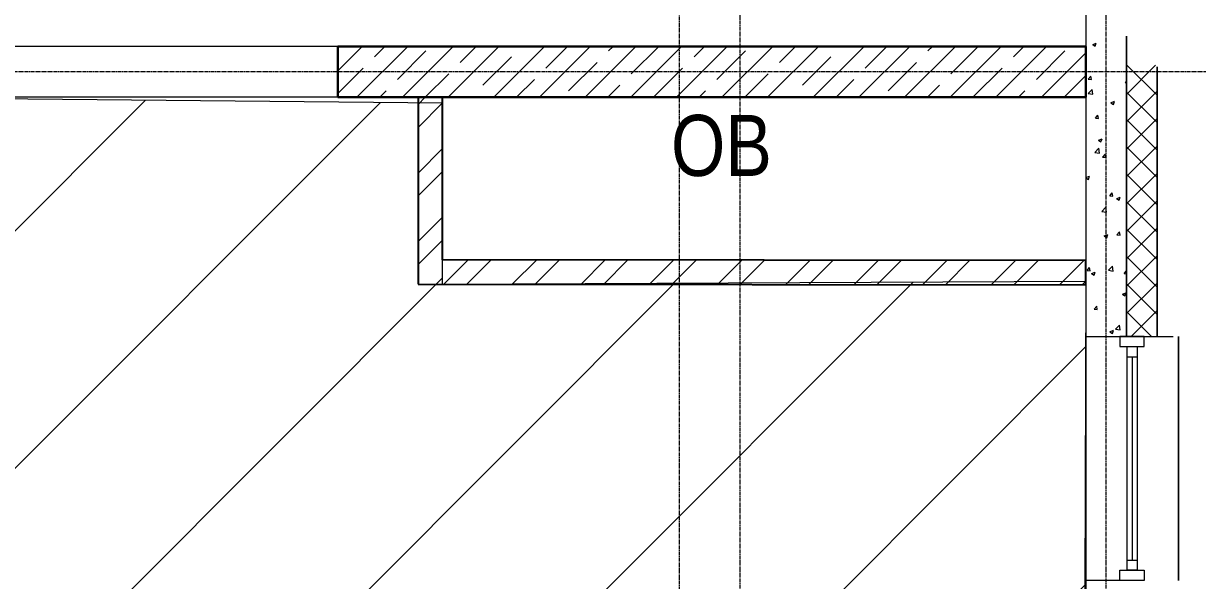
# Model space of a CAD drawing. Header units: millimetres. Extents: x 470010 to 1231400, y -134005 to 421770.
# Drawn here: x 523779 to 529554, y -67536 to -64798 of the extents above; entities that cross this region are included whole.
import ezdxf

# ---------------------------------------------------------------- set-up
doc = ezdxf.new("R2010")
doc.units = ezdxf.units.MM
doc.linetypes.add('CENTER2', pattern=[28.575, 19.05, -3.175, 3.175, -3.175])
for name, color, linetype, lineweight in [('A-Wall-Open', 31, 'Continuous', 5), ('A-Wall_Материал_Газоблок_Контур', 250, 'Continuous', 0), ('АР_Окна', 4, 'Continuous', 5), ('АР_Стены ЖБ', 7, 'Continuous', 35), ('АР_Стены кирпич', 32, 'Continuous', 20), ('АР_Стены ПЕНОблок', 52, 'Continuous', 20), ('АР_Тонкая', 254, 'Continuous', 5), ('АР_Утеплитель', 31, 'Continuous', 0), ('АР_Штриховка', 8, 'Continuous', 0), ('ОВ_Шахты', 1, 'Continuous', 5), ('Потолок штриховка', 200, 'Continuous', 15)]:
    doc.layers.add(name, color=color, linetype=linetype, lineweight=lineweight)
doc.layers.add('АР_Оси_РД_100', color=7, linetype='Continuous', lineweight=0, true_color=0x525252)
doc.styles.add('style1', font='ARIALN.TTF')

msp = doc.modelspace()

# ---------------------------------------------------------------- hatches: boundary and pattern name
at = {"layer": 'Потолок штриховка'}
h = msp.add_hatch(dxfattribs=at)
h.set_pattern_fill('ANSI31', color=256, scale=260)
h.paths.add_polyline_path([(516914.532, -93915.876), (516914.532, -69960.876), (518180, -69980.876), (518185.057, -69660.876), (522949.532, -69660.876), (522948.983, -65160.876), (525839.532, -65188.909), (525838.623, -66079.643), (529004.428, -66065.129), (528984.532, -72125.876), (521204.532, -72125.876), (521194.532, -93915.876), (520674.532, -93915.876), (520674.532, -94535.876), (517434.532, -94545.876), (517434.537, -93915.876)])
h.paths.add_polyline_path([(521414.532, -81135.876), (521414.532, -79565.876), (525424.532, -79565.876), (525424.532, -80025.876), (525504.532, -80025.876), (525504.532, -78025.876), (529004.532, -78025.876), (528984.532, -81055.935), (528984.532, -81135.874)])
h.paths.add_polyline_path([(521414.532, -78025.876), (525104.532, -78025.876), (525104.532, -79445.876), (521414.532, -79445.876)], flags=16)
h.paths.add_polyline_path([(521414.532, -77635.876), (523654.532, -77635.876), (523654.532, -75105.876), (521414.532, -75105.876)], flags=17)
h.paths.add_polyline_path([(521404.532, -74985.876), (521409.532, -72345.876), (523604.532, -72345.876), (523604.532, -73935.876), (526374.532, -73935.876), (526374.532, -72705.876), (528984.532, -72705.876), (528984.532, -77315.876), (526374.532, -77315.876), (526374.532, -74985.876), (526054.533, -74985.876), (526054.533, -77315.876), (524494.533, -77315.875), (524494.533, -74985.876)], flags=17)

# ---------------------------------------------------------------- linework, layer by layer
at = {"layer": 'A-Wall-Open', "color": 18, "linetype": 'Continuous', "lineweight": 0, "true_color": 0x000000}
for p, q in [((525324.532, -64910.876), (523324.532, -64910.876)), ((525324.532, -65160.876), (523324.532, -65160.876))]:
    msp.add_line(p, q, dxfattribs=at)
at = {"layer": 'A-Wall_Материал_Газоблок_Контур', "color": 18, "linetype": 'Continuous', "lineweight": 0, "true_color": 0x000000}
for p, q in [((529004.532, -66335.876), (529004.532, -67535.876)), ((529459.532, -67535.876), (529459.532, -66335.876))]:
    msp.add_line(p, q, dxfattribs=at)
at = {"layer": 'АР_Окна', "color": 18, "linetype": 'Continuous', "lineweight": 5, "true_color": 0x000000}
for p, q in [((529004.532, -66335.876), (529004.532, -67535.876)), ((529292.032, -66335.876), (529172.032, -66335.876)), ((529172.032, -66335.876), (529172.032, -66385.876)), ((529292.032, -66385.876), (529292.032, -66335.876)), ((529459.532, -66335.876), (529459.532, -67535.876)), ((529172.032, -66385.876), (529292.032, -66385.876)), ((529207.032, -66385.876), (529257.032, -66385.876)), ((529207.032, -67485.876), (529207.032, -66385.876)), ((529257.032, -66385.876), (529257.032, -67485.876)), ((529207.032, -66435.876), (529257.032, -66435.876)), ((529232.032, -66435.876), (529232.032, -67435.876)), ((529207.032, -67435.876), (529257.032, -67435.876)), ((529172.032, -67535.876), (529172.032, -67485.876)), ((529172.032, -67485.876), (529292.032, -67485.876)), ((529257.032, -67485.876), (529207.032, -67485.876)), ((529292.032, -67485.876), (529292.032, -67535.876)), ((529292.032, -67535.876), (529172.032, -67535.876))]:
    msp.add_line(p, q, dxfattribs=at)
at = {"layer": 'АР_Оси_РД_100', "linetype": 'CENTER2'}
msp.add_line((529104.533, -97435.876), (529104.533, -61707.197), dxfattribs=at)
for points in [[(526854.533, -61707.197), (527004.533, -62107.197), (527004.533, -97435.876)], [(527304.533, -97435.876), (527304.533, -62107.197), (527454.533, -61707.197)], [(533204.533, -65035.876), (514499.575, -65035.876), (513999.575, -65185.876)]]:
    msp.add_lwpolyline(points, dxfattribs=at)
at = {"layer": 'АР_Стены ЖБ', "color": 18, "linetype": 'Continuous', "lineweight": 30, "true_color": 0x000000}
for p, q in [((529004.532, -64910.876), (525324.532, -64910.876)), ((525324.532, -64910.876), (525324.532, -65160.876)), ((529004.532, -65160.876), (529004.532, -64910.876)), ((525324.532, -65160.876), (529004.532, -65160.876))]:
    msp.add_line(p, q, dxfattribs=at)
at = {"layer": 'АР_Стены кирпич', "color": 18, "linetype": 'Continuous', "lineweight": 25, "true_color": 0x000000}
for p, q in [((525839.532, -65160.876), (525719.532, -65160.876)), ((525719.532, -65160.876), (525719.532, -66079.522)), ((525839.532, -65959.644), (525839.532, -65160.876)), ((529004.532, -65962.876), (525839.532, -65959.644)), ((529004.41, -66082.876), (529004.532, -65962.876)), ((525719.532, -66079.522), (529004.41, -66082.876))]:
    msp.add_line(p, q, dxfattribs=at)
at = {"layer": 'АР_Стены ПЕНОблок', "color": 18, "linetype": 'Continuous', "lineweight": 20, "true_color": 0x000000}
for p, q in [((529004.532, -64660.876), (529004.532, -66335.876)), ((529204.532, -66335.876), (529204.532, -64860.876)), ((529004.532, -66335.876), (529204.532, -66335.876)), ((529204.532, -67535.876), (529004.532, -67535.876)), ((529004.532, -67535.876), (529004.532, -68435.876))]:
    msp.add_line(p, q, dxfattribs=at)
at = {"layer": 'АР_Тонкая', "color": 18, "linetype": 'Continuous', "lineweight": 5, "true_color": 0x000000}
for p, q in [((529354.532, -65010.876), (529354.532, -66335.876)), ((529354.532, -66335.876), (529434.532, -66335.876))]:
    msp.add_line(p, q, dxfattribs=at)
at = {"layer": 'АР_Утеплитель', "color": 18, "linetype": 'Continuous', "lineweight": 0, "true_color": 0x000000}
for p, q in [((529204.532, -64860.876), (529204.532, -66335.876)), ((529354.532, -66335.876), (529354.532, -65010.876)), ((529204.532, -66335.876), (529354.532, -66335.876))]:
    msp.add_line(p, q, dxfattribs=at)
at = {"layer": 'АР_Штриховка', "color": 18, "linetype": 'Continuous', "lineweight": 5, "true_color": 0x000000}
for p, q in [((525324.532, -65030.39), (525444.047, -64910.876)), ((525324.532, -64918.137), (525331.794, -64910.876)), ((525418.553, -65160.876), (525668.553, -64910.876)), ((525505.753, -64961.423), (525556.3, -64910.876)), ((525643.06, -65160.876), (525893.06, -64910.876)), ((525867.566, -65160.876), (526117.566, -64910.876)), ((525926.703, -64989.486), (526005.313, -64910.876)), ((526092.073, -65160.876), (526342.073, -64910.876)), ((526316.579, -65160.876), (526566.579, -64910.876)), ((526347.652, -65017.549), (526454.326, -64910.876)), ((526541.085, -65160.876), (526791.085, -64910.876)), ((526656.348, -64933.359), (526678.832, -64910.876)), ((526765.592, -65160.876), (527015.592, -64910.876)), ((526768.602, -65045.613), (526903.339, -64910.876)), ((526990.098, -65160.876), (527240.098, -64910.876)), ((527077.298, -64961.423), (527127.845, -64910.876)), ((527214.605, -65160.876), (527464.605, -64910.876)), ((527439.111, -65160.876), (527689.111, -64910.876)), ((527498.247, -64989.486), (527576.858, -64910.876)), ((527663.617, -65160.876), (527913.617, -64910.876)), ((527888.124, -65160.876), (528138.124, -64910.876)), ((527919.197, -65017.549), (528025.871, -64910.876)), ((528112.63, -65160.876), (528362.63, -64910.876)), ((528227.893, -64933.359), (528250.377, -64910.876)), ((528337.137, -65160.876), (528587.137, -64910.876)), ((528340.146, -65045.613), (528474.883, -64910.876)), ((528561.643, -65160.876), (528811.643, -64910.876)), ((528648.843, -64961.423), (528699.39, -64910.876)), ((525618.006, -65073.676), (525758.323, -64933.359)), ((526038.956, -65101.739), (526179.272, -64961.423)), ((527189.551, -65073.676), (527329.868, -64933.359)), ((527610.501, -65101.739), (527750.817, -64961.423)), ((528761.096, -65073.676), (528901.412, -64933.359)), ((528786.149, -65160.876), (529004.532, -64942.493)), ((525324.532, -65142.643), (525449.627, -65017.549)), ((526459.905, -65129.802), (526600.222, -64989.486)), ((526880.855, -65157.866), (527021.171, -65017.549)), ((528031.45, -65129.802), (528171.767, -64989.486)), ((528452.4, -65157.866), (528592.716, -65017.549)), ((525755.313, -65160.876), (525870.576, -65045.613)), ((526204.326, -65160.876), (526291.526, -65073.676)), ((527326.858, -65160.876), (527442.121, -65045.613)), ((527775.871, -65160.876), (527863.07, -65073.676)), ((528898.403, -65160.876), (529004.532, -65054.746)), ((525530.807, -65160.876), (525561.88, -65129.802)), ((526653.339, -65160.876), (526712.475, -65101.739)), ((527102.351, -65160.876), (527133.425, -65129.802)), ((528224.883, -65160.876), (528284.02, -65101.739)), ((528673.896, -65160.876), (528704.969, -65129.802)), ((525979.819, -65160.876), (525982.829, -65157.866)), ((527551.364, -65160.876), (527554.374, -65157.866))]:
    msp.add_line(p, q, dxfattribs=at)
at = {"layer": 'АР_Штриховка', "color": 18, "linetype": 'Continuous', "lineweight": 0, "true_color": 0x000000}
for p, q in [((529038.238, -64901.301), (529050.873, -64909.823)), ((529038.262, -64901.248), (529056.047, -64894.421)), ((529050.879, -64909.825), (529056.029, -64894.476)), ((529354.532, -65150.748), (529204.532, -65000.748)), ((529204.532, -65146.604), (529347.397, -65003.74)), ((529016.346, -65072.586), (529028.591, -65057.993)), ((529016.346, -65072.587), (529031.528, -65073.916)), ((529031.634, -65073.896), (529028.697, -65057.975)), ((529198.531, -65088.525), (529204.532, -65081.372)), ((529015.43, -65142.938), (529035.214, -65122.32)), ((529015.452, -65142.984), (529038.042, -65146.488)), ((529038.049, -65146.439), (529035.243, -65122.316)), ((529198.531, -65088.526), (529204.532, -65089.051)), ((529204.532, -65281.308), (529354.532, -65131.308)), ((529354.532, -65285.452), (529204.532, -65135.452)), ((525719.532, -65196.656), (525755.313, -65160.876)), ((525719.532, -65308.909), (525839.532, -65188.909)), ((529128.051, -65187.754), (529140.685, -65196.276)), ((529128.075, -65187.701), (529145.859, -65180.874)), ((529140.691, -65196.278), (529145.841, -65180.929)), ((529051.589, -65263.643), (529063.835, -65249.05)), ((529066.877, -65264.953), (529063.94, -65249.032)), ((529051.589, -65263.644), (529066.771, -65264.972)), ((529204.532, -65416.012), (529354.532, -65266.012)), ((529354.532, -65420.155), (529204.532, -65270.155)), ((529066.249, -65371.942), (529078.883, -65380.464)), ((529066.273, -65371.889), (529084.057, -65365.062)), ((529078.889, -65380.466), (529084.039, -65365.117)), ((525719.532, -65533.416), (525839.532, -65413.416)), ((529049.105, -65432.407), (529068.889, -65411.788)), ((529049.126, -65432.452), (529071.716, -65435.956)), ((529071.724, -65435.907), (529068.918, -65411.785)), ((529204.532, -65550.716), (529354.532, -65400.716)), ((529354.532, -65554.859), (529204.532, -65404.859)), ((529086.833, -65454.7), (529099.078, -65440.106)), ((529086.833, -65454.701), (529102.015, -65456.029)), ((529102.12, -65456.01), (529099.183, -65440.088)), ((525719.532, -65645.669), (525839.532, -65525.669)), ((529204.532, -65685.419), (529354.532, -65535.419)), ((529354.532, -65689.563), (529204.532, -65539.563)), ((529004.532, -65556.054), (529022.255, -65549.251)), ((529004.532, -65556.188), (529017.081, -65564.652)), ((529017.087, -65564.654), (529022.237, -65549.305)), ((529122.076, -65645.756), (529134.321, -65631.163)), ((529122.076, -65645.758), (529137.258, -65647.086)), ((529137.363, -65647.067), (529134.426, -65631.145)), ((529156.061, -65658.395), (529168.696, -65666.917)), ((529156.085, -65658.343), (529173.87, -65651.516)), ((529168.701, -65666.919), (529173.851, -65651.57)), ((529082.78, -65721.875), (529102.564, -65701.256)), ((529105.399, -65725.375), (529102.592, -65701.253)), ((529204.532, -65820.123), (529354.532, -65670.123)), ((529354.532, -65824.267), (529204.532, -65674.267)), ((525719.532, -65870.175), (525839.532, -65750.175)), ((529082.801, -65721.92), (529105.391, -65725.424)), ((529094.283, -65842.531), (529112.067, -65835.704)), ((529106.899, -65851.107), (529112.049, -65835.758)), ((529157.32, -65836.813), (529169.565, -65822.22)), ((529157.32, -65836.815), (529172.502, -65838.143)), ((529172.606, -65838.124), (529169.669, -65822.202)), ((529204.532, -65954.827), (529354.532, -65804.827)), ((529354.532, -65958.971), (529204.532, -65808.971)), ((525719.532, -65982.429), (525839.532, -65862.429)), ((529094.259, -65842.583), (529106.894, -65851.105)), ((529204.532, -66089.531), (529354.532, -65939.531)), ((529354.532, -66093.675), (529204.532, -65943.675)), ((525846.816, -66079.652), (525966.693, -65959.774)), ((525958.954, -66079.766), (526078.832, -65959.889)), ((526183.232, -66079.995), (526303.109, -65960.118)), ((526295.37, -66080.11), (526415.248, -65960.232)), ((526519.648, -66080.339), (526639.525, -65960.461)), ((526631.787, -66080.453), (526751.664, -65960.576)), ((526856.064, -66080.682), (526975.942, -65960.805)), ((526968.203, -66080.797), (527088.08, -65960.919)), ((527192.48, -66081.026), (527312.358, -65961.148)), ((527304.619, -66081.14), (527424.497, -65961.262)), ((527528.896, -66081.369), (527648.774, -65961.491)), ((527641.035, -66081.484), (527760.913, -65961.606)), ((527865.312, -66081.713), (527985.19, -65961.835)), ((527977.451, -66081.827), (528097.329, -65961.949)), ((528201.729, -66082.056), (528321.606, -65962.178)), ((528313.867, -66082.171), (528433.745, -65962.293)), ((528538.145, -66082.399), (528658.022, -65962.522)), ((528650.283, -66082.514), (528770.161, -65962.636)), ((528874.561, -66082.743), (528994.439, -65962.865)), ((529010.378, -66011.931), (529022.624, -65997.338)), ((529025.664, -66013.242), (529022.727, -65997.32)), ((529116.455, -66011.344), (529136.239, -65990.725)), ((529139.073, -66014.844), (529136.267, -65990.722)), ((528986.7, -66082.857), (529004.428, -66065.129)), ((529010.378, -66011.932), (529025.56, -66013.261)), ((529032.457, -66026.771), (529045.092, -66035.293)), ((529032.481, -66026.719), (529050.265, -66019.892)), ((529045.097, -66035.295), (529050.247, -66019.946)), ((529116.476, -66011.389), (529139.066, -66014.892)), ((529192.563, -66027.87), (529204.532, -66013.606)), ((529192.563, -66027.871), (529204.532, -66028.919)), ((529184.095, -66128.984), (529201.88, -66122.157)), ((529196.711, -66137.56), (529201.862, -66122.211)), ((529204.532, -66224.235), (529354.532, -66074.235)), ((529354.532, -66228.378), (529204.532, -66078.378)), ((529184.072, -66129.036), (529196.706, -66137.558)), ((529045.622, -66202.988), (529057.867, -66188.395)), ((529045.622, -66202.989), (529060.804, -66204.317)), ((529060.907, -66204.298), (529057.97, -66188.377)), ((529327.326, -66335.876), (529204.532, -66213.082)), ((529227.595, -66335.876), (529354.532, -66208.939)), ((529150.13, -66300.812), (529169.913, -66280.193)), ((529172.748, -66304.312), (529169.942, -66280.19)), ((529122.269, -66313.224), (529134.904, -66321.746)), ((529122.293, -66313.172), (529140.078, -66306.345)), ((529134.909, -66321.748), (529140.06, -66306.399)), ((529150.151, -66300.857), (529172.741, -66304.36))]:
    msp.add_line(p, q, dxfattribs=at)
at = {"layer": 'Потолок штриховка'}
msp.add_lwpolyline([(516914.532, -93915.876), (516914.532, -69960.876), (518180, -69980.876), (518185.057, -69660.876), (522949.532, -69660.876), (522948.983, -65160.876), (525839.532, -65188.909), (525838.623, -66079.643), (529004.428, -66065.129), (528984.532, -72125.876), (521204.532, -72125.876), (521194.532, -93915.876), (520674.532, -93915.876), (520674.532, -94535.876), (517434.532, -94545.876), (517434.537, -93915.876)], close=True, dxfattribs=at)

# ---------------------------------------------------------------- texts
at = {"layer": 'ОВ_Шахты', "color": 18, "lineweight": 50, "true_color": 0x000000, "style": 'style1'}
msp.add_text('ОВ', height=300, dxfattribs=at).set_placement((526963.557, -65547.765))

doc.saveas('drawing.dxf')
